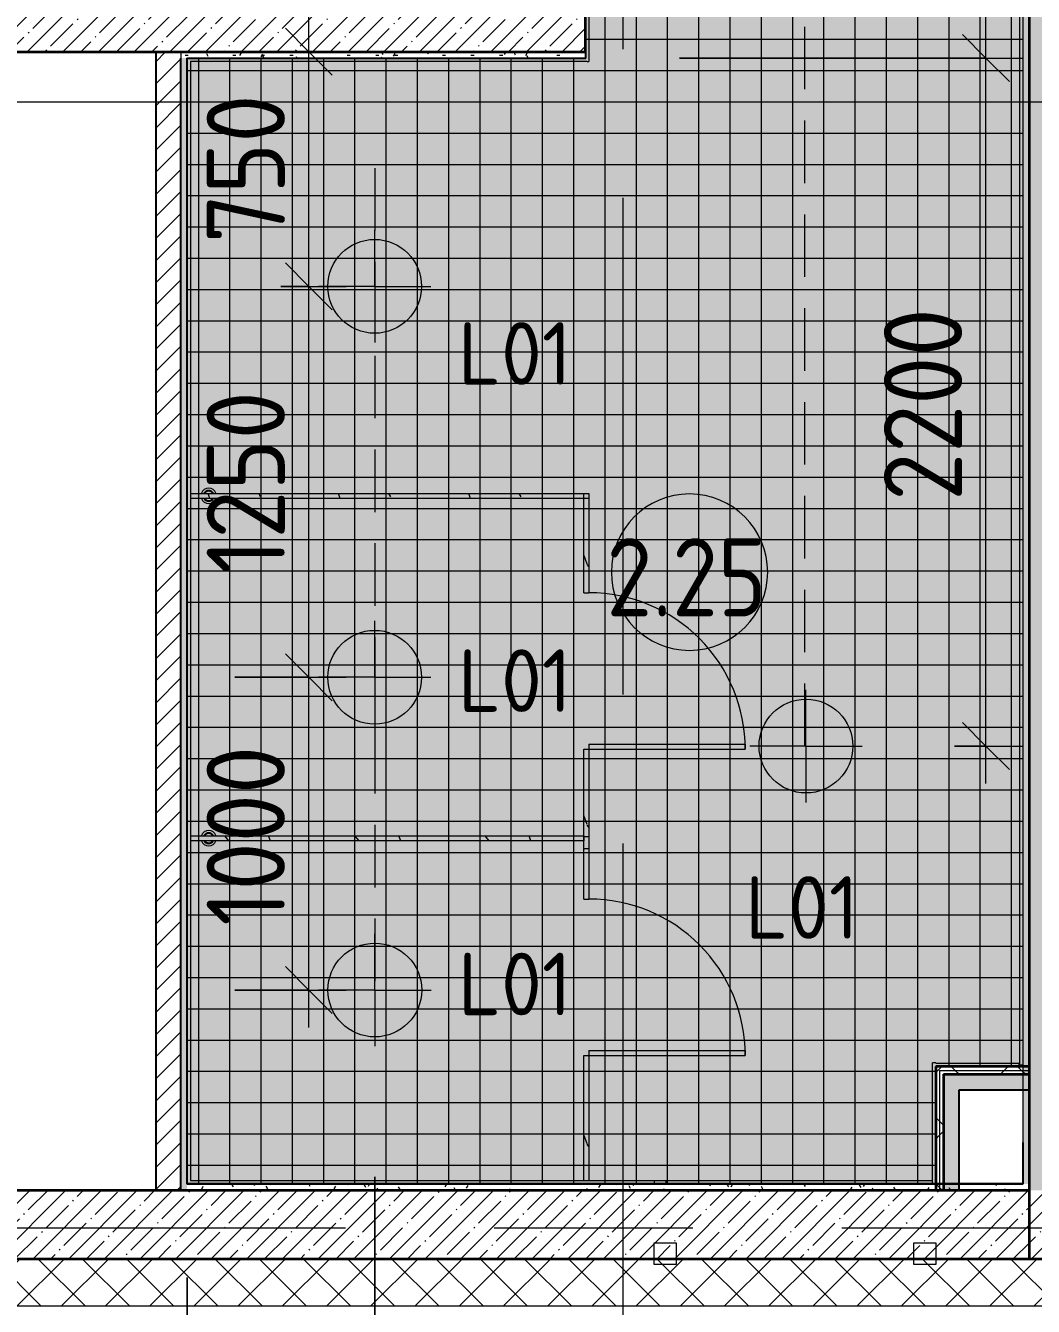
# Model space of a CAD drawing. Header units: millimetres. Extents: x 35098 to 231722, y -8553 to 29000.
# Drawn here: x 68649 to 71872, y -252 to 3844 of the extents above; entities that cross this region are included whole.
import ezdxf

# ---------------------------------------------------------------- set-up
doc = ezdxf.new("R2010")
doc.units = ezdxf.units.MM
doc.linetypes.add('ADSK_Штрих_ш2 п1', pattern=[300, 200, -100])
doc.linetypes.add('Осевая', pattern=[3175, 635, -476.25, 1587.5, -476.25])
for name, color, linetype, lineweight in [('A-ANNO-DIMS', 7, 'Continuous', 9), ('A-ANNO-DIMS-100', 7, 'Continuous', 9), ('A-AREA-IDEN', 7, 'Continuous', 9), ('A-CLNG-PATT', 7, 'Continuous', 9), ('A-DETL-1', 7, 'ADSK_Штрих_ш2 п1', 9), ('A-DOOR', 7, 'Continuous', 9), ('A-GENM', 7, 'Continuous', 9), ('A-GLAZ', 7, 'Continuous', 9), ('A-GLAZ-1', 7, 'Continuous', 13), ('A-WALL', 7, 'Continuous', 9), ('E-LITE-EQPM-IDEN', 7, 'Continuous', 9), ('I-WALL', 7, 'Continuous', 9), ('Оси', 7, 'Continuous', 9), ('Оси-2', 7, 'Осевая', 9)]:
    doc.layers.add(name, color=color, linetype=linetype, lineweight=lineweight)
for name, color, linetype, lineweight, true_color in [('A-ANNO-NOTE', 1, 'Continuous', 9, 0xff0000), ('A-WALL-1', 7, 'Continuous', 25, 0x3c3c3c), ('A-WALL-3', 7, 'Continuous', 35, 0x3c3c3c), ('A-WALL-FNSH-2', 7, 'Continuous', 13, 0x3c3c3c)]:
    doc.layers.add(name, color=color, linetype=linetype, lineweight=lineweight, true_color=true_color)
doc.layers.add('A-CLNG-PATT-1', color=7, linetype='Continuous', lineweight=9, transparency=1)
doc.styles.add('GOST Common', font='GOST_Common.ttf', dxfattribs={"height": 200})
doc.styles.add('GOST Common_1', font='GOST_Common.ttf', dxfattribs={"width": 0.9, "height": 250})
doc.styles.add('ISOCPEUR', font='isocpeur.ttf', dxfattribs={"width": 0.9, "height": 250})
doc.dimstyles.new('ISO-2_5_0_9К_БОЛЬШОЙ', dxfattribs={"dimscale": 304.8, "dimtxt": 248.995294, "dimasz": 0.492126, "dimexe": 0.393701, "dimexo": 0.984252, "dimgap": 0, "dimtad": 1, "dimdec": 0, "dimrnd": 10, "dimzin": 0, "dimdsep": 46, "dimtxsty": 'ISOCPEUR', "dimblk1": 'OBLIQUE', "dimblk2": 'OBLIQUE', "dimsah": 1, "dimcen": 0.09, "dimdle": 0.393701, "dimazin": 0, "dimtfac": 1, "dimtdec": 4, "dimtix": 1, "dimtmove": 0, "dimatfit": 3, "dimfxl": 1, "dimtvp": 1, "dimtolj": 1, "dimtzin": 0, "dimarcsym": 2})
doc.dimstyles.new('ISO-2_5_0_9К_БОЛЬШОЙ_2', dxfattribs={"dimscale": 304.8, "dimtxt": 248.995294, "dimasz": 0.492126, "dimexe": 0.393701, "dimexo": 0.984252, "dimgap": 0, "dimtad": 1, "dimdec": 0, "dimrnd": 10, "dimzin": 0, "dimdsep": 46, "dimtxsty": 'ISOCPEUR', "dimblk1": 'OBLIQUE', "dimblk2": 'OBLIQUE', "dimsah": 1, "dimcen": 0.09, "dimdle": 0.393701, "dimazin": 0, "dimtfac": 1, "dimtdec": 4, "dimtix": 1, "dimtmove": 1, "dimatfit": 3, "dimfxl": 1, "dimtvp": 1, "dimtolj": 1, "dimtzin": 0, "dimarcsym": 2})
pattern_1 = [(45, (0, 0), (-57.02463, 57.02463), []), (45, (57.025, 0), (-57.02463, 57.02463), [100.806, -20.161, 3.353, -16.808])]
pattern_2 = [(0, (0, 0), (121.92, 30.48), [10.058, -81.382, 10.058, -81.382, -487.68]), (0, (0, 0), (121.92, 30.48), [-182.88, 10.058, -172.822, 10.058, -81.382, -213.36]), (0, (0, 0), (121.92, 30.48), [-457.2, 10.058, -50.902, 10.058, -142.342]), (120, (45.72, 15.24), (-87.356454, 90.345817), [10.058, -81.382, 10.058, -81.382, -487.68]), (120, (45.72, 15.24), (-87.356454, 90.345817), [-182.88, 10.058, -172.822, 10.058, -81.382, -213.36]), (120, (45.72, 15.24), (-87.356454, 90.345817), [-457.2, 10.058, -50.902, 10.058, -142.342]), (240, (60.96, 76.2), (-34.563546, -120.825817), [10.058, -81.382, 10.058, -81.382, -487.68]), (240, (60.96, 76.2), (-34.563546, -120.825817), [-182.88, 10.058, -172.822, 10.058, -81.382, -213.36]), (240, (60.96, 76.2), (-34.563546, -120.825817), [-457.2, 10.058, -50.902, 10.058, -142.342])]
pattern_3 = [(45, (0, 0), (-106.06602, 106.06602), []), (135, (0, 0), (-106.06602, -106.06602), [])]
pattern_4 = [(18.435, (-1212.79, 70334.71), (832.99954, 416.50086), [158.051, -1159.038]), (49.399, (-1062.845, 70384.69), (2082.486787, 2499.010644), [76.799, -3763.143]), (46.848, (-1012.865, 70026.5), (5830.957739, 6247.5402574), [182.691, -8951.868]), (19.983, (-887.915, 70159.78), (3332.002656, 1249.49393), [97.5, -4777.508]), (0, (-1212.8, 70193.1), (416.5, 416.5), [83.3, -333.2]), (28.443, (-1129.485, 70193.1), (-5414.4962996, -2915.5071394), [227.365, -11140.87]), (354.289, (-929.565, 70301.39), (-3748.496867, 416.5263), [83.716, -4102.058]), (39.806, (-846.265, 70293.06), (-2082.48651, -1666.01521), [65.059, -3187.91])]

# ---------------------------------------------------------------- blocks, each defined once
blk = doc.blocks.new('120_Окно_СКБ_1Ст - 120_Окно_СКБ_1Ст 900х2500_h_-22445987-План расстановки осветительного оборудования 2 этажа в осях 12-23')
at = {"layer": 'A-GLAZ-1'}
for p, q in [((-450, -127), (-450, -57)), ((-450, -57), (-380, -57)), ((-380, -57), (-380, -127)), ((380, -127), (380, -57)), ((380, -57), (450, -57)), ((450, -57), (450, -127)), ((-380, -127), (-450, -127)), ((450, -127), (380, -127))]:
    blk.add_line(p, q, dxfattribs=at)
blk = doc.blocks.new('131_Сантехническая перегородка_Дверь - СД-1-29846662-План расстановки осветительного оборудования 2 этажа в осях 12-23')
at = {"layer": 'A-DOOR'}
h = blk.add_hatch(dxfattribs=at)
h.set_pattern_fill('FP_57', color=256, style=0, pattern_type=2)
h.set_pattern_definition(pattern_4)
h.paths.add_polyline_path([(817.3, 8), (817.3, -8), (1134.7, -8), (1134.7, 8)])
at = {"layer": 'A-GENM'}
h = blk.add_hatch(dxfattribs=at)
h.set_pattern_fill('FP_57', color=256, style=0, pattern_type=2)
h.set_pattern_definition(pattern_4)
h.paths.add_polyline_path([(0, 8), (0, -8), (317.3, -8), (317.3, 8), (280.1, 8)])
at = {"layer": 'A-DOOR'}
for p, q in [((333.3, -8), (317.3, -8)), ((317.3, -8), (317.3, -508)), ((333.3, -8), (333.3, -508)), ((333.3, -508), (317.3, -508))]:
    blk.add_line(p, q, dxfattribs=at)
blk.add_arc((317.3, -8), 500, 270, 0, dxfattribs=at)
at = {"layer": 'A-GENM'}
for p, q in [((0, 8), (317.3, 8)), ((0, 8), (0, -8)), ((317.3, 8), (317.3, -8)), ((817.3, 8), (1134.7, 8)), ((817.3, 8), (817.3, -8)), ((1134.7, 8), (1134.7, -8)), ((317.3, -8), (0, -8)), ((1134.7, -8), (817.3, -8))]:
    blk.add_line(p, q, dxfattribs=at)
blk = doc.blocks.new('131_Сантехническая перегородка_Дверь_сдвиг_ - СД-1-30819161-План расстановки осветительного оборудования 2 этажа в осях 12-23')
at = {"layer": 'A-GENM'}
h = blk.add_hatch(dxfattribs=at)
h.set_pattern_fill('FP_60', color=256, style=0, pattern_type=2)
h.set_pattern_definition([(18.435, (-151, 70334.71), (832.99954, 416.50086), [158.051, -1159.038]), (49.399, (-1.06, 70384.69), (2082.486787, 2499.010644), [76.799, -3763.143]), (46.848, (48.92, 70026.5), (5830.957739, 6247.5402574), [182.691, -8951.868]), (19.983, (173.87, 70159.78), (3332.002656, 1249.49393), [97.5, -4777.508]), (0, (-151, 70193.1), (416.5, 416.5), [83.3, -333.2]), (28.443, (-67.7, 70193.1), (-5414.4962996, -2915.5071394), [227.365, -11140.87]), (354.289, (132.22, 70301.39), (-3748.496867, 416.5263), [83.716, -4102.058]), (39.806, (215.52, 70293.06), (-2082.48651, -1666.01521), [65.059, -3187.91])])
h.paths.add_polyline_path([(0, 8), (0, -8), (400, -8), (400, 8), (183.7, 8)])
at = {"layer": 'A-DOOR'}
for p, q in [((416, -8), (400, -8)), ((400, -8), (400, -508)), ((416, -8), (416, -508)), ((416, -508), (400, -508))]:
    blk.add_line(p, q, dxfattribs=at)
blk.add_arc((400, -8), 500, 270, 0, dxfattribs=at)
at = {"layer": 'A-GENM'}
for p, q in [((0, 8), (400, 8)), ((400, 8), (400, -8)), ((900, 8), (1100, 8)), ((900, 8), (900, -8)), ((1100, 8), (1100, -8)), ((400, -8), (0, -8)), ((1100, -8), (900, -8))]:
    blk.add_line(p, q, dxfattribs=at)
blk = doc.blocks.new('131_Сантехническая перегородка - СП-4-30850764-План расстановки осветительного оборудования 2 этажа в осях 12-23')
at = {"layer": 'A-GENM'}
h = blk.add_hatch(dxfattribs=at)
h.set_pattern_fill('FP_61', color=256, style=0, pattern_type=2)
h.set_pattern_definition([(108.435, (-69012.52, -2340), (-416.50086, 832.99954), [158.051, -1159.038]), (139.399, (-69062.5, -2190.06), (-2499.010644, 2082.486787), [76.799, -3763.143]), (136.848, (-68704.308, -2140.08), (-6247.5402574, 5830.957739), [182.691, -8951.868]), (109.983, (-68837.588, -2015.13), (-1249.49393, 3332.002656), [97.5, -4777.508]), (90, (-68870.9, -2340), (-416.5, 416.5), [83.3, -333.2]), (118.443, (-68870.908, -2256.7), (2915.5071394, -5414.4962996), [227.365, -11140.87]), (84.289, (-68979.2, -2056.78), (-416.5263, -3748.496867), [83.716, -4102.058]), (129.806, (-68970.87, -1973.48), (1666.01521, -2082.48651), [65.059, -3187.91])])
h.paths.add_polyline_path([(1320.2, -8), (1330, -8), (1330, 8), (55.2, 8), (55.2, -8), (1166.5, -8)])
for p, q in [((55.2, 8), (1330, 8)), ((103.6, 11), (103.2, 10.6)), ((1330, 8), (1330, -8)), ((1330, -8), (55.2, -8))]:
    blk.add_line(p, q, dxfattribs=at)
at = {"layer": 'A-GENM', "flags": 128}
for points in [[(101.6, 8.8), (101.3, 8.3), (101.1, 8)], [(103.2, 10.6), (102.8, 10.2), (102.4, 9.7), (102, 9.3), (101.6, 8.8)], [(126.7, 8), (126.3, 8.5), (126, 9), (125.6, 9.5), (125.2, 9.9), (124.8, 10.4), (124.4, 10.8), (123.9, 11.2), (123.5, 11.6), (123, 12), (122.5, 12.3), (122, 12.7), (121.5, 13), (121, 13.3), (120.5, 13.6), (119.9, 13.8), (119.4, 14), (118.8, 14.3), (118.2, 14.4), (117.6, 14.6), (117, 14.7), (116.5, 14.9), (115.9, 14.9), (115.3, 15), (114.7, 15.1), (114.1, 15.1), (113.5, 15.1), (112.8, 15), (112.2, 15), (111.7, 14.9), (111.1, 14.8), (110.5, 14.7), (109.9, 14.5), (109.3, 14.4), (108.7, 14.2), (108.2, 13.9), (107.6, 13.7), (107.1, 13.4), (106.5, 13.2), (106, 12.9), (105.5, 12.5), (105, 12.2), (104.5, 11.8), (104.1, 11.4), (103.6, 11)], [(101.1, -8), (101.4, -8.5), (101.8, -9), (102.2, -9.5), (102.6, -9.9), (103, -10.4), (103.4, -10.8), (103.8, -11.2), (104.3, -11.6), (104.7, -12), (105.2, -12.3), (105.7, -12.7), (106.2, -13), (106.8, -13.3), (107.3, -13.6), (107.9, -13.8), (108.4, -14), (109, -14.3), (109.6, -14.4), (110.1, -14.6), (110.7, -14.7), (111.3, -14.9), (111.9, -14.9), (112.5, -15), (113.1, -15.1), (113.7, -15.1), (114.3, -15.1), (114.9, -15), (115.5, -15), (116.1, -14.9), (116.7, -14.8), (117.3, -14.7), (117.9, -14.5), (118.5, -14.4)], [(118.5, -14.4), (119, -14.2), (119.6, -13.9), (120.2, -13.7), (120.7, -13.4), (121.2, -13.2), (121.7, -12.9), (122.3, -12.5), (122.7, -12.2), (123.2, -11.8), (123.7, -11.4), (124.1, -11), (124.6, -10.6), (125, -10.2), (125.4, -9.7), (125.8, -9.3), (126.1, -8.8), (126.5, -8.3), (126.7, -8)]]:
    blk.add_lwpolyline(points, dxfattribs=at)
at = {"layer": 'A-GENM'}
for radius, start, end in [(24.6, 19.9113, 160.0887), (17.6, 28.9731, 151.0269), (15.1, 78.8699, 146.2189), (15.1, 33.7811, 53.124), (24.6, 199.9113, 340.0887), (17.6, 208.9731, 331.0269), (15.1, 213.7811, 233.124), (15.1, 258.8699, 326.2189)]:
    blk.add_arc((113.9, 0), radius, start, end, dxfattribs=at)
blk = doc.blocks.new('131_Сантехническая перегородка - СП-4-30850728-План расстановки осветительного оборудования 2 этажа в осях 12-23')
at = {"layer": 'A-GENM'}
h = blk.add_hatch(dxfattribs=at)
h.set_pattern_fill('FP_62', color=256, style=0, pattern_type=2)
h.set_pattern_definition([(108.435, (-68996.37, -1245.5), (-416.50086, 832.99954), [158.051, -1159.038]), (139.399, (-69046.354, -1095.56), (-2499.010644, 2082.486787), [76.799, -3763.143]), (136.848, (-68688.164, -1045.58), (-6247.5402574, 5830.957739), [182.691, -8951.868]), (109.983, (-68821.444, -920.63), (-1249.49393, 3332.002656), [97.5, -4777.508]), (90, (-68854.76, -1245.5), (-416.5, 416.5), [83.3, -333.2]), (118.443, (-68854.764, -1162.2), (2915.5071394, -5414.4962996), [227.365, -11140.87]), (84.289, (-68963.054, -962.28), (-416.5263, -3748.496867), [83.716, -4102.058]), (129.806, (-68954.724, -878.98), (1666.01521, -2082.48651), [65.059, -3187.91])])
h.paths.add_polyline_path([(1330, -8), (1330, 8), (71.3, 8), (71.3, -8), (1182.7, -8)])
for p, q in [((71.3, 8), (455.4, 8)), ((455.6, 8), (1330, 8)), ((1330, 8), (1330, -8)), ((1330, -8), (71.3, -8))]:
    blk.add_line(p, q, dxfattribs=at)
at = {"layer": 'A-GENM', "flags": 128}
for points in [[(142.8, 8), (142.5, 8.5), (142.1, 9), (141.8, 9.5), (141.4, 9.9), (141, 10.4), (140.5, 10.8), (140.1, 11.2), (139.6, 11.6), (139.2, 12), (138.7, 12.3), (138.2, 12.7), (137.7, 13), (137.1, 13.3), (136.6, 13.6), (136.1, 13.8), (135.5, 14), (134.9, 14.3), (134.4, 14.4), (133.8, 14.6), (133.2, 14.7), (132.6, 14.9), (132, 14.9), (131.4, 15), (130.8, 15.1), (130.2, 15.1), (129.6, 15.1), (129, 15), (128.4, 15), (127.8, 14.9), (127.2, 14.8), (126.6, 14.7), (126, 14.5), (125.4, 14.4), (124.9, 14.2), (124.3, 13.9), (123.8, 13.7), (123.2, 13.4), (122.7, 13.2), (122.2, 12.9), (121.7, 12.5), (121.2, 12.2), (120.7, 11.8), (120.2, 11.4), (119.8, 11), (119.3, 10.6), (118.9, 10.2), (118.5, 9.7), (118.1, 9.3), (117.8, 8.8), (117.4, 8.3), (117.3, 8)], [(117.3, -8), (117.6, -8.5), (117.9, -9), (118.3, -9.5), (118.7, -9.9), (119.1, -10.4), (119.5, -10.8), (120, -11.2), (120.4, -11.6), (120.9, -12), (121.4, -12.3), (121.9, -12.7), (122.4, -13), (122.9, -13.3), (123.5, -13.6), (124, -13.8), (124.6, -14), (125.1, -14.3), (125.7, -14.4), (126.3, -14.6), (126.9, -14.7), (127.5, -14.9), (128.1, -14.9), (128.7, -15), (129.3, -15.1), (129.9, -15.1), (130.5, -15.1), (131.1, -15), (131.7, -15), (132.3, -14.9), (132.9, -14.8), (133.4, -14.7), (134, -14.5), (134.6, -14.4), (135.2, -14.2), (135.7, -13.9), (136.3, -13.7), (136.8, -13.4), (137.4, -13.2), (137.9, -12.9), (138.4, -12.5), (138.9, -12.2), (139.4, -11.8), (139.8, -11.4), (140.3, -11), (140.7, -10.6), (141.1, -10.2), (141.5, -9.7), (141.9, -9.3), (142.3, -8.8), (142.6, -8.3), (142.8, -8)]]:
    blk.add_lwpolyline(points, dxfattribs=at)
at = {"layer": 'A-GENM'}
for radius, start, end in [(24.6, 19.9113, 160.0887), (17.6, 28.9731, 151.0269), (15.1, 78.8699, 146.2189), (15.1, 33.7811, 53.124), (24.6, 199.9113, 340.0887), (17.6, 208.9731, 331.0269), (15.1, 213.7811, 233.124), (15.1, 258.8699, 326.2189)]:
    blk.add_arc((130, 0), radius, start, end, dxfattribs=at)
blk = doc.blocks.new('DIMBLOCK99-План расстановки осветительного оборудования 2 этажа в осях 12-23')
at = {"layer": 'A-ANNO-DIMS-100', "lineweight": 20}
for p, q in [((71720.9, 3740), (71645.9, 3815)), ((71720.9, 3740), (71795.9, 3665)), ((71720.9, 1540), (71645.9, 1615)), ((71720.9, 1540), (71795.9, 1465))]:
    blk.add_line(p, q, dxfattribs=at)
at = {"layer": 'A-ANNO-DIMS-100'}
for p, q in [((70741, 3740), (71840.9, 3740)), ((71720.9, 3740), (70741, 3740)), ((71720.9, 1420), (71720.9, 3740)), ((71620.4, 1540), (71840.9, 1540)), ((71720.9, 1540), (71620.4, 1540))]:
    blk.add_line(p, q, dxfattribs=at)
at = {"layer": 'A-ANNO-DIMS-100', "color": 0, "insert": (71394.3, 2324), "char_height": 250, "width": 758.478, "attachment_point": 1, "rotation": 90, "line_spacing_factor": 1.149209, "style": 'ISOCPEUR'}
blk.add_mtext('2200', dxfattribs=at)
blk = doc.blocks.new('_Oblique')
at = {"color": 0, "linetype": 'ByBlock', "lineweight": -2}
blk.add_line((-0.5, -0.5), (0.5, 0.5), dxfattribs=at)
blk = doc.blocks.new('DIMBLOCK100-План расстановки осветительного оборудования 2 этажа в осях 12-23')
at = {"layer": 'A-ANNO-DIMS-100'}
for p, q in [((71720.9, 4616.1), (71720.9, 4042.1)), ((71620.4, 4040), (71840.9, 4040)), ((71720.9, 4040), (71620.4, 4040)), ((71720.9, 4042.1), (71720.9, 3890)), ((71720.9, 3740), (71720.9, 4040)), ((70741, 3740), (71840.9, 3740)), ((71720.9, 3740), (70741, 3740))]:
    blk.add_line(p, q, dxfattribs=at)
at = {"layer": 'A-ANNO-DIMS-100', "lineweight": 20}
for p, q in [((71720.9, 4040), (71645.9, 4115)), ((71720.9, 4040), (71795.9, 3965)), ((71720.9, 3740), (71645.9, 3815)), ((71720.9, 3740), (71795.9, 3665))]:
    blk.add_line(p, q, dxfattribs=at)
at = {"layer": 'A-ANNO-DIMS-100', "color": 0, "insert": (71394.3, 4142.1), "char_height": 250, "width": 568.858, "attachment_point": 1, "rotation": 90, "line_spacing_factor": 1.149209, "style": 'ISOCPEUR'}
blk.add_mtext('300', dxfattribs=at)
blk = doc.blocks.new('DIMBLOCK102-План расстановки осветительного оборудования 2 этажа в осях 12-23')
at = {"layer": 'A-ANNO-DIMS-100', "lineweight": 20}
for p, q in [((69554.8, 1760), (69479.8, 1835)), ((69554.8, 1760), (69629.8, 1685)), ((69554.8, 760), (69479.8, 835)), ((69554.8, 760), (69629.8, 685))]:
    blk.add_line(p, q, dxfattribs=at)
at = {"layer": 'A-ANNO-DIMS-100'}
for p, q in [((69318, 1760), (69674.8, 1760)), ((69554.8, 1760), (69318, 1760)), ((69554.8, 640), (69554.8, 1760)), ((69318.5, 760), (69674.8, 760)), ((69554.8, 760), (69318.5, 760))]:
    blk.add_line(p, q, dxfattribs=at)
at = {"layer": 'A-ANNO-DIMS-100', "color": 0, "insert": (69228.2, 965.5), "char_height": 250, "width": 706.764, "attachment_point": 1, "rotation": 90, "line_spacing_factor": 1.149209, "style": 'ISOCPEUR'}
blk.add_mtext('1000', dxfattribs=at)
blk = doc.blocks.new('DIMBLOCK103-План расстановки осветительного оборудования 2 этажа в осях 12-23')
at = {"layer": 'A-ANNO-DIMS-100', "lineweight": 20}
for p, q in [((69554.8, 3010), (69479.8, 3085)), ((69554.8, 3010), (69629.8, 2935)), ((69554.8, 1760), (69479.8, 1835)), ((69554.8, 1760), (69629.8, 1685))]:
    blk.add_line(p, q, dxfattribs=at)
at = {"layer": 'A-ANNO-DIMS-100'}
for p, q in [((69465.5, 3010), (69674.8, 3010)), ((69554.8, 3010), (69465.5, 3010)), ((69554.8, 1760), (69554.8, 3010)), ((69318, 1760), (69674.8, 1760)), ((69554.8, 1760), (69318, 1760))]:
    blk.add_line(p, q, dxfattribs=at)
at = {"layer": 'A-ANNO-DIMS-100', "color": 0, "insert": (69228.2, 2090.5), "char_height": 250, "width": 706.764, "attachment_point": 1, "rotation": 90, "line_spacing_factor": 1.149209, "style": 'ISOCPEUR'}
blk.add_mtext('1250', dxfattribs=at)
blk = doc.blocks.new('DIMBLOCK104-План расстановки осветительного оборудования 2 этажа в осях 12-23')
at = {"layer": 'A-ANNO-DIMS-100'}
for p, q in [((69554.8, 3010), (69554.8, 3880)), ((69748.7, 3760), (69434.8, 3760)), ((69554.8, 3760), (69748.7, 3760)), ((69465.5, 3010), (69674.8, 3010)), ((69554.8, 3010), (69465.5, 3010))]:
    blk.add_line(p, q, dxfattribs=at)
at = {"layer": 'A-ANNO-DIMS-100', "lineweight": 20}
for p, q in [((69554.8, 3760), (69479.8, 3835)), ((69554.8, 3760), (69629.8, 3685)), ((69554.8, 3010), (69479.8, 3085)), ((69554.8, 3010), (69629.8, 2935))]:
    blk.add_line(p, q, dxfattribs=at)
at = {"layer": 'A-ANNO-DIMS-100', "color": 0, "insert": (69228.2, 3148), "char_height": 250, "width": 568.858, "attachment_point": 1, "rotation": 90, "line_spacing_factor": 1.149209, "style": 'ISOCPEUR'}
blk.add_mtext('750', dxfattribs=at)
blk = doc.blocks.new('DIMBLOCK107-План расстановки осветительного оборудования 2 этажа в осях 12-23')
at = {"layer": 'A-ANNO-DIMS-100'}
for p, q in [((69766, 162.5), (69766, -795.1)), ((69766, -675.1), (69766, 162.5)), ((69166, -159), (69166, -795.1)), ((69166, -675.1), (69166, -159)), ((69046, -675.1), (69886, -675.1))]:
    blk.add_line(p, q, dxfattribs=at)
at = {"layer": 'A-ANNO-DIMS-100', "lineweight": 20}
for p, q in [((69166, -675.1), (69241, -600.1)), ((69766, -675.1), (69841, -600.1)), ((69166, -675.1), (69091, -750.1)), ((69766, -675.1), (69691, -750.1))]:
    blk.add_line(p, q, dxfattribs=at)
at = {"layer": 'A-ANNO-DIMS-100', "color": 0, "insert": (69229, -348.5), "char_height": 250, "width": 568.858, "attachment_point": 1, "line_spacing_factor": 1.149209, "style": 'ISOCPEUR'}
blk.add_mtext('600', dxfattribs=at)
blk = doc.blocks.new('Марка_Помещения - Номер-25198446-План расстановки осветительного оборудования 2 этажа в осях 12-23')
at = {"layer": 'A-AREA-IDEN'}
for start, end in [(360, 180), (180, 360)]:
    blk.add_arc((0, 0), 2.5, start, end, dxfattribs=at)

msp = doc.modelspace()

# ---------------------------------------------------------------- hatches: boundary and pattern name
at = {"layer": 'A-CLNG-PATT'}
h = msp.add_hatch(dxfattribs=at)
h.set_pattern_fill('FP_50', color=256, style=0, pattern_type=2)
h.set_pattern_definition([(270, (70502.5, 3900), (100, 6e-15), []), (0, (70502.5, 3900), (0, 100), [])])
h.paths.add_polyline_path([(71560, 141), (71560, 515.5), (71839, 515.5), (71839, 7659), (70441, 7659), (70441, 3739), (69166, 3739), (69166, 141), (70287.3, 141)])
at = {"layer": 'A-CLNG-PATT-1'}
msp.add_hatch(color=256, dxfattribs=at).paths.add_polyline_path([(71560, 141), (71560, 515.5), (71839, 515.5), (71839, 7659), (70441, 7659), (70441, 3739), (69166, 3739), (69166, 141), (70287.3, 141)])
at = {"layer": 'A-WALL'}
h = msp.add_hatch(dxfattribs=at)
h.set_pattern_fill('FP_20', color=256, style=0, pattern_type=2)
h.set_pattern_definition([(45, (0, 0), (-70.71068, 70.71068), []), (135, (0, 0), (-70.71068, -70.71068), [])])
h.paths.add_polyline_path([(74650.8, -250), (75700, -250), (75700, -100), (38742.7, -100), (38742.7, -250), (73923.6, -250)])
at = {"layer": 'I-WALL'}
h = msp.add_hatch(dxfattribs=at)
h.set_pattern_fill('FP_17', color=256, style=0, pattern_type=2)
h.set_pattern_definition(pattern_1)
h.paths.add_polyline_path([(72080, 120), (72080, 7900), (71860, 7900), (71860, 120)])
h = msp.add_hatch(dxfattribs=at)
h.set_pattern_fill('FP_46', color=256, style=0, pattern_type=2)
h.set_pattern_definition(pattern_2)
h.paths.add_polyline_path([(71860, 140), (71860, 7660), (71840, 7660), (71840, 140)])
h = msp.add_hatch(dxfattribs=at)
h.set_pattern_fill('FP_17', color=256, style=0, pattern_type=2)
h.set_pattern_definition(pattern_1)
h.paths.add_polyline_path([(70440, 3760), (70440, 3980), (67080, 3980), (67080, 3760), (70287.3, 3760)])
h = msp.add_hatch(dxfattribs=at)
h.set_pattern_fill('FP_21', color=256, style=0, pattern_type=2)
h.set_pattern_definition([(45, (0, 0), (-35.35534, 35.35534), [])])
h.paths.add_polyline_path([(69065, 120), (69145, 120), (69145, 3760), (69065, 3760), (69065, 334.7)])
h = msp.add_hatch(dxfattribs=at)
h.set_pattern_fill('FP_46', color=256, style=0, pattern_type=2)
h.set_pattern_definition(pattern_2)
h.paths.add_polyline_path([(70287.3, 3740), (70441, 3740), (70440, 3760), (69145, 3760), (69145, 3740), (69165, 3740)])
h = msp.add_hatch(dxfattribs=at)
h.set_pattern_fill('FP_46', color=256, style=0, pattern_type=2)
h.set_pattern_definition(pattern_2)
h.paths.add_polyline_path([(69145, 120), (69165, 120), (69165, 3740), (69145, 3740), (69145, 334.7)])
h = msp.add_hatch(dxfattribs=at)
h.set_pattern_fill('FP_55', color=256, style=0, pattern_type=2)
h.set_pattern_definition(pattern_3)
h.paths.add_polyline_path([(71860, 503), (71860, 515.5), (71560, 515.5), (71560, 503), (71741.8, 503)])
h = msp.add_hatch(dxfattribs=at)
h.set_pattern_fill('FP_55', color=256, style=0, pattern_type=2)
h.set_pattern_definition(pattern_3)
h.paths.add_polyline_path([(71572.5, 120), (71572.5, 503), (71560, 503), (71560, 120)])
h = msp.add_hatch(dxfattribs=at)
h.set_pattern_fill('FP_55', color=256, style=0, pattern_type=2)
h.set_pattern_definition(pattern_3)
h.paths.add_polyline_path([(71860, 490.5), (71860, 503), (71572.5, 503), (71572.5, 490.5), (71741.8, 490.5)])
h = msp.add_hatch(dxfattribs=at)
h.set_pattern_fill('FP_55', color=256, style=0, pattern_type=2)
h.set_pattern_definition(pattern_3)
h.paths.add_polyline_path([(71585, 120), (71585, 490.5), (71572.5, 490.5), (71572.5, 120)])
for points in [[(71860, 440.5), (71860, 490.5), (71585, 490.5), (71585, 440.5), (71741.8, 440.5)], [(71585, 120), (71635, 120), (71635, 440.5), (71585, 440.5), (71585, 334.7)]]:
    msp.add_hatch(color=256, dxfattribs=at).paths.add_polyline_path(points)
h = msp.add_hatch(dxfattribs=at)
h.set_pattern_fill('FP_46', color=256, style=0, pattern_type=2)
h.set_pattern_definition(pattern_2)
h.paths.add_polyline_path([(71860, 120), (71860, 140), (69165, 140), (69165, 120), (71741.8, 120)])
h = msp.add_hatch(dxfattribs=at)
h.set_pattern_fill('FP_17', color=256, style=0, pattern_type=2)
h.set_pattern_definition(pattern_1)
h.paths.add_polyline_path([(71860, -100), (71860, 120), (65910, 120), (65910, -100), (71741.8, -100)])
h = msp.add_hatch(dxfattribs=at)
h.set_pattern_fill('FP_17', color=256, style=0, pattern_type=2)
h.set_pattern_definition(pattern_1)
h.paths.add_polyline_path([(75480, -100), (75480, 120), (71860, 120), (71860, -100), (75378.1, -100)])

# ---------------------------------------------------------------- linework, layer by layer
at = {"layer": 'A-ANNO-NOTE'}
for p, q in [((69765.5, 3010), (69765.5, 3190)), ((69765.5, 3010), (69585.5, 3010)), ((69765.5, 3010), (69945.5, 3010)), ((69765.5, 3010), (69765.5, 2830)), ((69765.5, 1760), (69765.5, 1940)), ((69765.5, 1760), (69585.5, 1760)), ((69765.5, 1760), (69945.5, 1760)), ((69765.5, 1760), (69765.5, 1580)), ((71145, 1540), (71145, 1720)), ((71145, 1540), (70965, 1540)), ((71145, 1540), (71325, 1540)), ((71145, 1540), (71145, 1360)), ((69766, 760), (69766, 940)), ((69766, 760), (69586, 760)), ((69766, 760), (69946, 760)), ((69766, 760), (69766, 580))]:
    msp.add_line(p, q, dxfattribs=at)
for centre in [(69765.5, 3010), (69765.5, 1760), (71145, 1540), (69766, 760)]:
    msp.add_circle(centre, 150, dxfattribs=at)
at = {"layer": 'A-DETL-1'}
for p, q in [((71140, 6540), (71140, 1540)), ((69765.5, 3388.3), (69765.5, 784.1))]:
    msp.add_line(p, q, dxfattribs=at)
at = {"layer": 'A-WALL'}
for p, q in [((69145, 3760), (69145, 3740)), ((71572.5, 503), (71572.5, 120)), ((71572.5, 503), (71860, 503)), ((38742.7, -250), (75850, -250))]:
    msp.add_line(p, q, dxfattribs=at)
at = {"layer": 'A-WALL-1'}
for p, q in [((69065, 3760), (69065, 120)), ((69145, 120), (69145, 3740)), ((69165, 3740), (70441, 3740)), ((69165, 3740), (69165, 140)), ((70440, 3760), (70441, 3760)), ((70441, 3740), (70441, 3760)), ((71635, 120), (71635, 440.5)), ((71635, 440.5), (71860, 440.5)), ((71840, 140), (71840, 272.5)), ((69165, 140), (71840, 140))]:
    msp.add_line(p, q, dxfattribs=at)
at = {"layer": 'A-WALL-3'}
for p, q in [((71860, -100), (71860, 7680)), ((70440, 3760), (70440, 3980)), ((67080, 3760), (70440, 3760)), ((71560, 515.5), (71560, 120)), ((71860, 515.5), (71560, 515.5)), ((71585, 490.5), (71585, 120)), ((71585, 490.5), (71860, 490.5)), ((65910, 120), (71860, 120)), ((75700, -100), (65910, -100))]:
    msp.add_line(p, q, dxfattribs=at)
at = {"layer": 'A-WALL-FNSH-2'}
for p, q in [((70441, 3760), (70441, 7659)), ((71839, 7659), (71839, 141)), ((71840, 272.5), (71840, 7660)), ((69166, 3739), (70441, 3739)), ((69166, 141), (69166, 3739)), ((70441, 3739), (70441, 3740)), ((71782.5, 516.5), (71560, 516.5)), ((71560, 516.5), (71560, 515.5)), ((71782.5, 515.5), (71782.5, 516.5)), ((71839, 141), (69166, 141))]:
    msp.add_line(p, q, dxfattribs=at)
at = {"layer": 'I-WALL'}
for p, q in [((70451, 7649), (70451, 3729)), ((71829, 521), (71829, 7649)), ((70444.5, 3729), (69176, 3729)), ((69176, 3729), (69176, 151)), ((70445.3, 3729), (70451, 3729)), ((71549.5, 141), (71549.5, 526.7)), ((71560.5, 526.7), (71549.5, 526.7)), ((71560.5, 526.7), (71560.5, 526.5)), ((71560.5, 526.5), (71827.5, 526.5)), ((71827.5, 515.5), (71827.5, 526.5)), ((71829, 521), (71839, 521)), ((69176, 151), (71549.5, 151)), ((70660, 150), (70660, 141)), ((70697.5, 150), (70660, 150)), ((70697.5, 141), (70697.5, 151))]:
    msp.add_line(p, q, dxfattribs=at)
at = {"layer": 'Оси'}
msp.add_line((70560, -1906.3), (70560, 593.7), dxfattribs=at)
at = {"layer": 'Оси-2'}
for p, q in [((70560, 593.7), (70560, 24898.1)), ((38398.2, 3600), (82450, 3600)), ((38398.2, 0), (82450, 0))]:
    msp.add_line(p, q, dxfattribs=at)

# ---------------------------------------------------------------- block references
at = {"layer": 'A-AREA-IDEN', "xscale": 99.99999999999993, "yscale": 99.99999999999993, "zscale": 99.99999999999993}
msp.add_blockref('Марка_Помещения - Номер-25198446-План расстановки осветительного оборудования 2 этажа в осях 12-23', (70772.7, 2096.1), dxfattribs=at)
at = {"layer": 'A-GENM'}
for name, p in [('131_Сантехническая перегородка - СП-4-30850764-План расстановки осветительного оборудования 2 этажа в осях 12-23', (69120.8, 2340)), ('131_Сантехническая перегородка - СП-4-30850728-План расстановки осветительного оборудования 2 этажа в осях 12-23', (69104.7, 1245.5))]:
    msp.add_blockref(name, p, dxfattribs=at)
at = {"layer": 'A-GENM', "rotation": 90.00000000002345}
for name, p in [('131_Сантехническая перегородка_Дверь - СД-1-29846662-План расстановки осветительного оборудования 2 этажа в осях 12-23', (70443, 1212.8)), ('131_Сантехническая перегородка_Дверь_сдвиг_ - СД-1-30819161-План расстановки осветительного оборудования 2 этажа в осях 12-23', (70443, 151))]:
    msp.add_blockref(name, p, dxfattribs=at)
at = {"layer": 'A-GLAZ', "rotation": 180}
msp.add_blockref('120_Окно_СКБ_1Ст - 120_Окно_СКБ_1Ст 900х2500_h_-22445987-План расстановки осветительного оборудования 2 этажа в осях 12-23', (71110, -175), dxfattribs=at)

# ---------------------------------------------------------------- texts
at = {"layer": 'A-AREA-IDEN', "insert": (70507, 2204.7), "char_height": 250, "width": 663.797, "attachment_point": 1, "style": 'GOST Common_1'}
msp.add_mtext('2.25', dxfattribs=at)
at = {"layer": 'E-LITE-EQPM-IDEN', "char_height": 200, "width": 472.996, "attachment_point": 1, "style": 'GOST Common'}
for insert in [(70032.3, 2895.4), (70032.3, 1849.3), (70950.4, 1124), (70032.3, 879.3)]:
    msp.add_mtext('L01', dxfattribs=dict(at, insert=insert))

# ---------------------------------------------------------------- dimensions: what is measured, and where the dimension line sits
at = {"layer": 'A-ANNO-DIMS'}
dim = msp.add_linear_dim(base=(71720.9, 4040), p1=(70441, 3740), p2=(71320.4, 4040), angle=90, dimstyle='ISO-2_5_0_9К_БОЛЬШОЙ_2', override={"dimpost": '<>', "dimfxl": 929.146235}, dxfattribs=at)
dim.commit()
dim.dimension.update_dxf_attribs({"geometry": 'DIMBLOCK100-План расстановки осветительного оборудования 2 этажа в осях 12-23', "text_midpoint": (71560.9, 4426.5), "dimtype": 160, "text_rotation": 90})
for base, p1, p2, override, picture, middle in [((69554.8, 3760), (69765.5, 3010), (69448.7, 3760), {"dimpost": '<>', "dimfxl": 814.161677}, 'DIMBLOCK104-План расстановки осветительного оборудования 2 этажа в осях 12-23', (69429.8, 3385)), ((71720.9, 3740), (71320.4, 1540), (70441, 3740), {"dimpost": '<>', "dimfxl": 2369.243071}, 'DIMBLOCK99-План расстановки осветительного оборудования 2 этажа в осях 12-23', (71595.9, 2640)), ((69554.8, 3010), (69618, 1760), (69765.5, 3010), {"dimpost": '<>', "dimfxl": 1258.672416}, 'DIMBLOCK103-План расстановки осветительного оборудования 2 этажа в осях 12-23', (69429.8, 2385)), ((69554.8, 1760), (69618.5, 760), (69618, 1760), {"dimpost": '<>', "dimfxl": 1000.000125}, 'DIMBLOCK102-План расстановки осветительного оборудования 2 этажа в осях 12-23', (69429.8, 1260))]:
    dim = msp.add_linear_dim(base=base, p1=p1, p2=p2, angle=90, dimstyle='ISO-2_5_0_9К_БОЛЬШОЙ', override=override, dxfattribs=at)
    dim.commit()
    dim.dimension.update_dxf_attribs({"geometry": picture, "text_midpoint": middle})
dim = msp.add_linear_dim(base=(69766, -675.1), p1=(69166, 141), p2=(69766, 462.5), dimstyle='ISO-2_5_0_9К_БОЛЬШОЙ', override={"dimpost": '<>', "dimfxl": 680.707169}, dxfattribs=at)
dim.commit()
dim.dimension.update_dxf_attribs({"geometry": 'DIMBLOCK107-План расстановки осветительного оборудования 2 этажа в осях 12-23', "text_midpoint": (69466, -550.1)})

doc.saveas('drawing.dxf')
